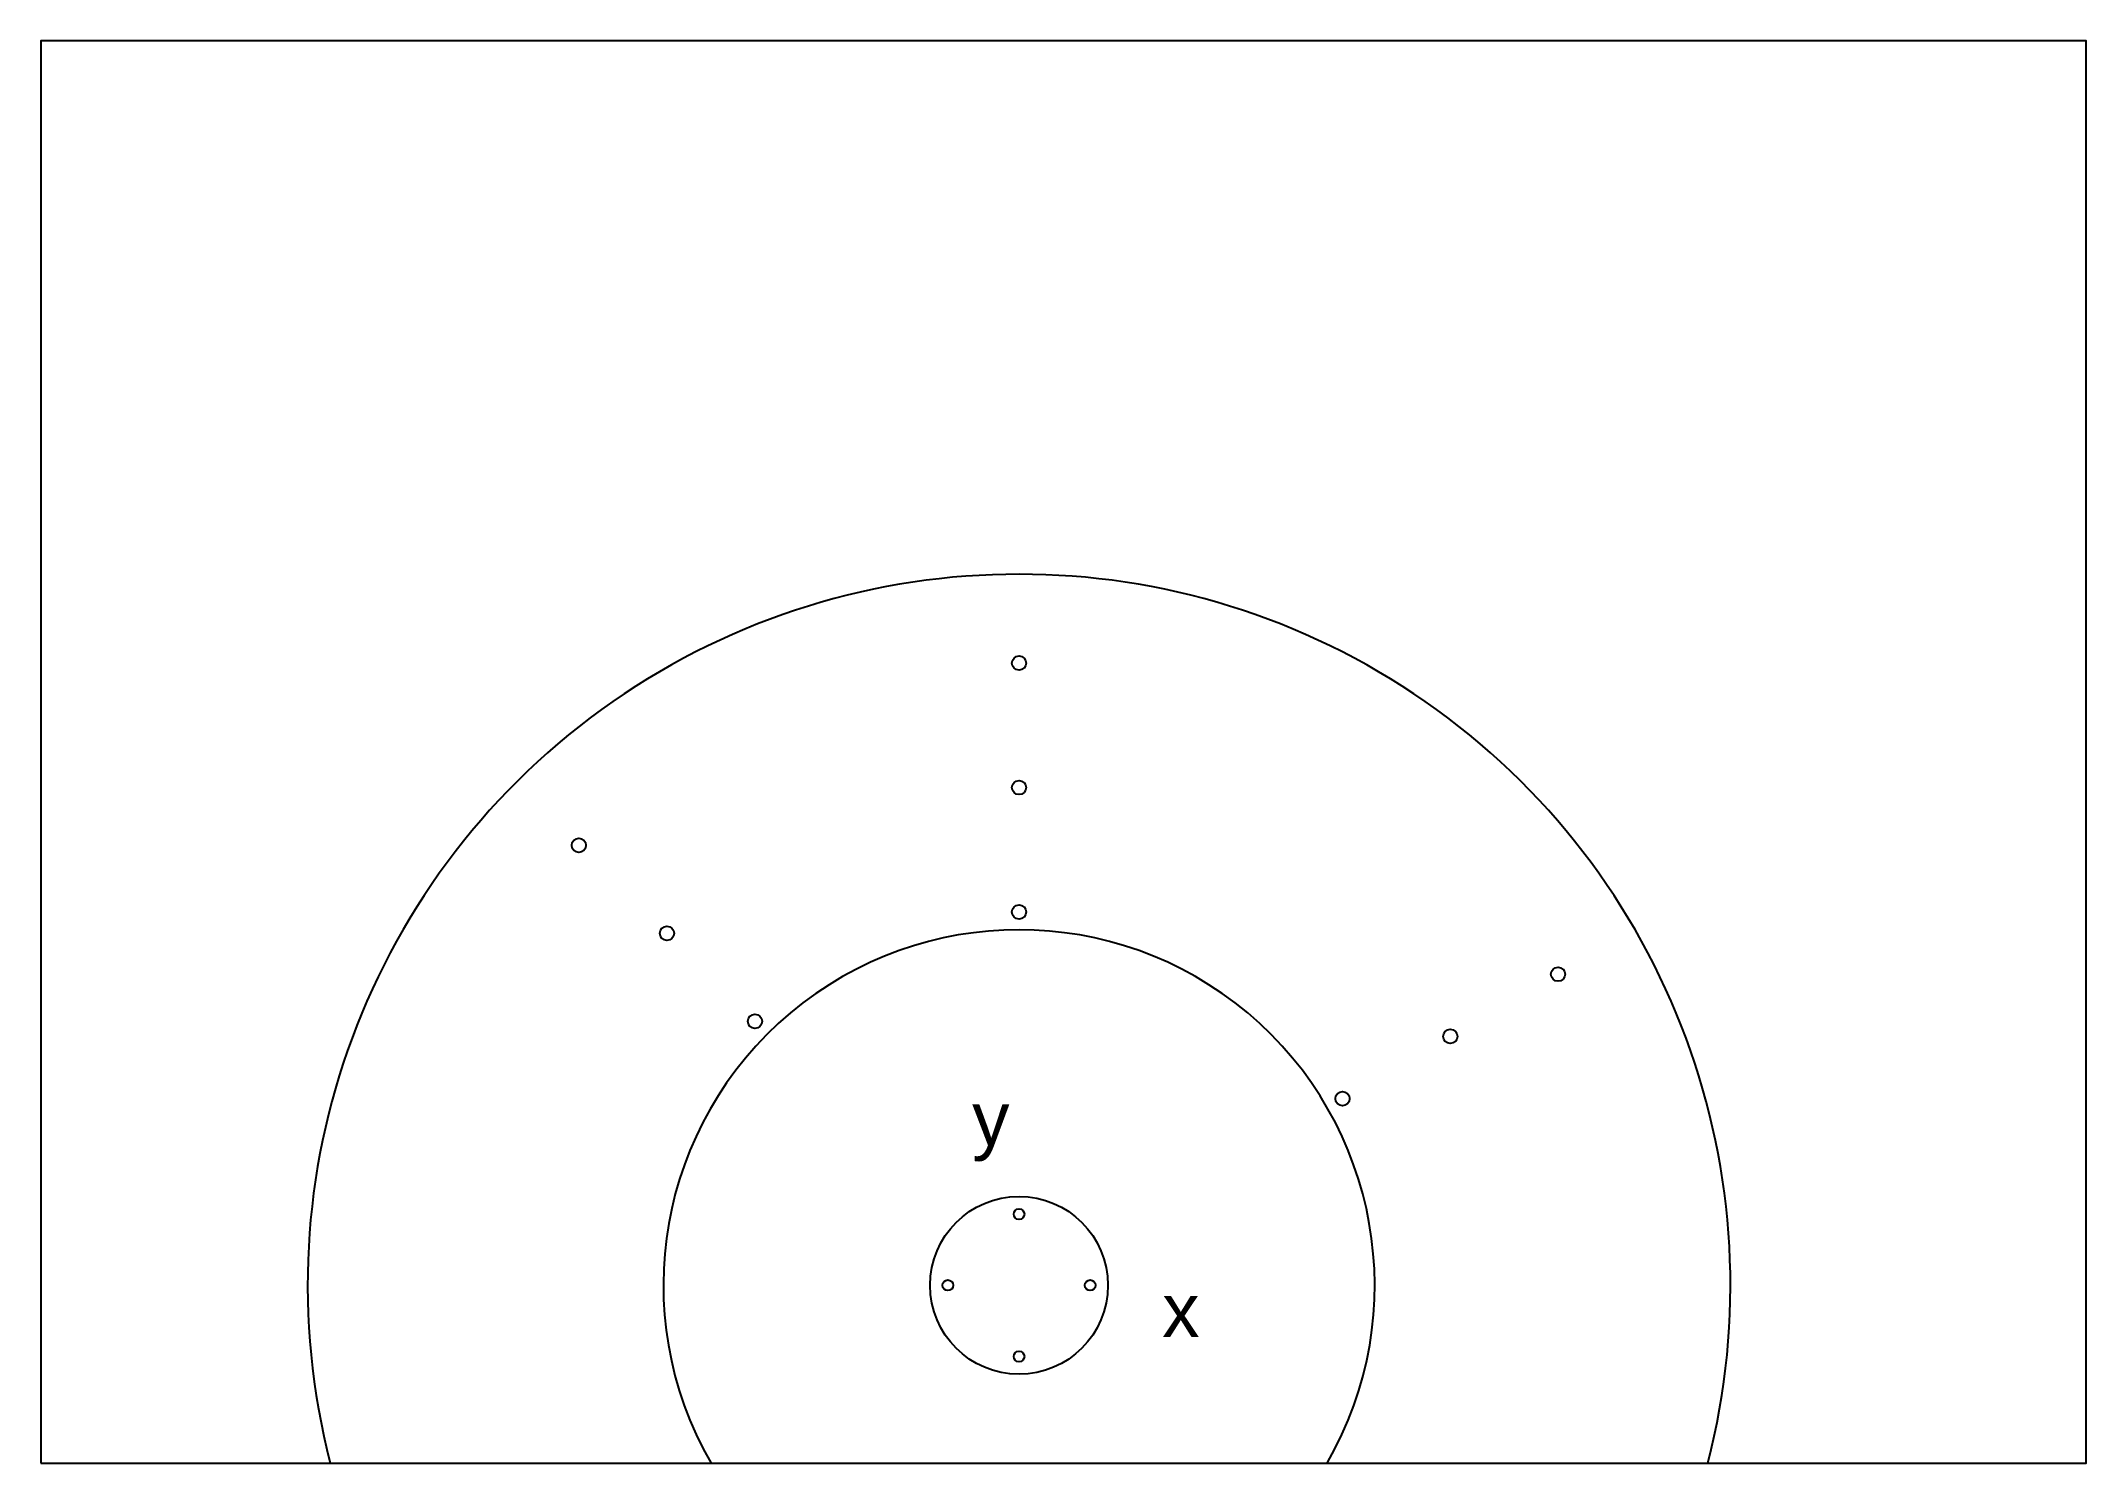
# Model space of a CAD drawing. Header units: millimetres. Extents: x 0 to 1150, y 0 to 800.
import ezdxf

# ---------------------------------------------------------------- set-up
doc = ezdxf.new("R2010")
doc.units = ezdxf.units.MM
doc.layers.add('Cortar', color=1, linetype='Continuous')
doc.layers.add('Grabar', color=30, linetype='Continuous')
doc.styles.get("Standard").update_dxf_attribs({"font": 'arial.ttf'})

# ---------------------------------------------------------------- blocks, each defined once
blk = doc.blocks.new('*U1')
blk.add_circle((0, 0), 3)
blk = doc.blocks.new('*U2')
at = {"layer": 'Cortar', "color": 0, "linetype": 'ByBlock', "lineweight": -2}
blk.add_blockref('*U1', (199.7, 247.8), dxfattribs=at)
for p, rotation in [((159.7, 207.8), 90), ((239.7, 207.8), 270), ((199.7, 167.8), 180)]:
    blk.add_blockref('*U1', p, dxfattribs=dict(at, rotation=rotation))

msp = doc.modelspace()

# ---------------------------------------------------------------- linework, layer by layer
at = {"layer": 'Grabar'}
msp.add_lwpolyline([(0, 0), (1150, 0), (1150, 800), (0, 800)], close=True, dxfattribs=at)
for centre, radius in [((550, 450), 4), ((550, 380), 4), ((302.5, 347.5), 4), ((550, 310), 4), ((352, 298), 4), ((853.1, 275), 4), ((401.5, 248.5), 4), ((792.5, 240), 4), ((731.9, 205), 4), ((550, 100), 50)]:
    msp.add_circle(centre, radius, dxfattribs=at)
for radius, start, end in [(400, 345.5225, 194.4775), (200, 330, 210)]:
    msp.add_arc((550, 100), radius, start, end, dxfattribs=at)

# ---------------------------------------------------------------- block references
at = {"layer": 'Cortar'}
msp.add_blockref('*U2', (350.3, -107.8), dxfattribs=at)

# ---------------------------------------------------------------- texts
at = {"layer": 'Grabar', "char_height": 30, "attachment_point": 3}
for s, insert in [('y', (544.6, 208.7)), ('x', (651.5, 101))]:
    msp.add_mtext_dynamic_manual_height_columns(s, width=22.641, gutter_width=12.5, heights=[0], dxfattribs=dict(at, insert=insert))

doc.saveas('drawing.dxf')
